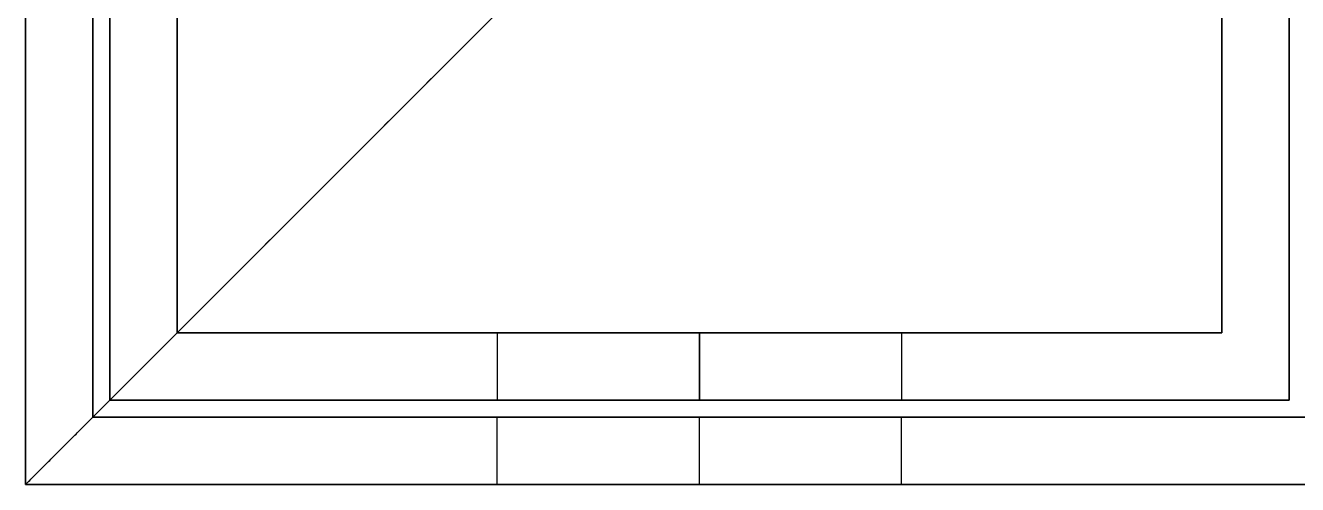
# Model space of a CAD drawing. Header units: millimetres. Extents: x -6529 to 809, y -8611 to 207.
# Drawn here: x -506.97 to -469.22, y -5011.21 to -4997.58 of the extents above; entities that cross this region are included whole.
import ezdxf

# ---------------------------------------------------------------- set-up
doc = ezdxf.new("R2010")
doc.units = ezdxf.units.MM
doc.header["$MEASUREMENT"] = 0
for name, color, linetype, true_color in [('gaten', 7, 'Continuous', 0x42ff2c), ('gaten$11mm', 7, 'Continuous', 0xff6a35), ('staal', 5, 'Continuous', 0x0000ff)]:
    doc.layers.add(name, color=color, linetype=linetype, true_color=true_color)

msp = doc.modelspace()

# ---------------------------------------------------------------- linework, layer by layer
at = {"layer": 'gaten', "extrusion": (0, 1, 0)}
for centre in [(486.974, 770.5, -5011.207), (486.974, 695.5, -5011.207), (486.974, 920.5, -5011.207), (486.974, 845.5, -5011.207), (486.974, 1070.5, -5011.207), (486.974, 995.5, -5011.207), (486.974, 1220.5, -5011.207), (486.974, 1145.5, -5011.207)]:
    msp.add_circle(centre, 5, dxfattribs=at)
at = {"layer": 'gaten$11mm', "extrusion": (0, 1, 0)}
for centre in [(486.974, 95.5, -5011.207), (486.974, 170.5, -5011.207), (486.974, 320.5, -5011.207), (486.974, 245.5, -5011.207), (486.974, 470.5, -5011.207), (486.974, 395.5, -5011.207), (486.974, 620.5, -5011.207), (486.974, 545.5, -5011.207)]:
    msp.add_circle(centre, 5.5, dxfattribs=at)
at = {"layer": 'staal'}
for p, q in [((-466.974, -4971.207), (-506.974, -5011.207, 40)), ((-506.974, -5011.207), (-466.974, -4971.207)), ((-506.974, -5011.207), (-466.974, -4971.207)), ((-506.974, -5011.207, 1276), (-466.974, -4971.207, 1276)), ((-492.974, -5006.707, 95.5), (-492.974, -5008.707, 95.5)), ((-492.974, -5006.707, 170.5), (-492.974, -5008.707, 170.5)), ((-492.974, -5006.707, 1145.5), (-492.974, -5008.707, 1145.5)), ((-492.974, -5006.707, 1220.5), (-492.974, -5008.707, 1220.5)), ((-492.974, -5006.707, 1446.5), (-492.974, -5008.707, 1446.5)), ((-492.974, -5006.707, 1371.5), (-492.974, -5008.707, 1371.5)), ((-486.974, -5008.707, 40), (-486.974, -5006.707, 40)), ((-486.974, -5008.707, 208), (-486.974, -5006.707, 208)), ((-486.974, -5006.707, 101.5), (-486.974, -5008.707, 101.5)), ((-486.974, -5006.707, 89.5), (-486.974, -5008.707, 89.5)), ((-486.974, -5006.707, 176.5), (-486.974, -5008.707, 176.5)), ((-486.974, -5006.707, 164.5), (-486.974, -5008.707, 164.5)), ((-486.974, -5008.707, 1276), (-486.974, -5006.707, 1276)), ((-486.974, -5008.707, 1108), (-486.974, -5006.707, 1108)), ((-486.974, -5006.707, 1139.5), (-486.974, -5008.707, 1139.5)), ((-486.974, -5006.707, 1151.5), (-486.974, -5008.707, 1151.5)), ((-486.974, -5006.707, 1214.5), (-486.974, -5008.707, 1214.5)), ((-486.974, -5006.707, 1226.5), (-486.974, -5008.707, 1226.5)), ((-486.974, -5008.707, 1316), (-486.974, -5006.707, 1316)), ((-486.974, -5008.707, 1484), (-486.974, -5006.707, 1484)), ((-486.974, -5006.707, 1452.5), (-486.974, -5008.707, 1452.5)), ((-486.974, -5006.707, 1440.5), (-486.974, -5008.707, 1440.5)), ((-486.974, -5006.707, 1377.5), (-486.974, -5008.707, 1377.5)), ((-486.974, -5006.707, 1365.5), (-486.974, -5008.707, 1365.5)), ((-480.974, -5006.707, 95.5), (-480.974, -5008.707, 95.5)), ((-480.974, -5006.707, 170.5), (-480.974, -5008.707, 170.5)), ((-480.974, -5006.707, 1145.5), (-480.974, -5008.707, 1145.5)), ((-480.974, -5006.707, 1220.5), (-480.974, -5008.707, 1220.5)), ((-480.974, -5006.707, 1446.5), (-480.974, -5008.707, 1446.5)), ((-480.974, -5006.707, 1371.5), (-480.974, -5008.707, 1371.5)), ((-504.974, -5009.207, 25), (-506.974, -5011.207, 25)), ((-504.974, -5009.207, 25), (-506.974, -5011.207, 25)), ((-504.974, -5009.207, 1301), (-506.974, -5011.207, 1301)), ((-492.974, -5011.207, 695.5), (-492.974, -5009.207, 695.5)), ((-492.974, -5011.207, 770.5), (-492.974, -5009.207, 770.5)), ((-492.974, -5011.207, 920.5), (-492.974, -5009.207, 920.5)), ((-492.974, -5011.207, 845.5), (-492.974, -5009.207, 845.5)), ((-492.974, -5011.207, 1070.5), (-492.974, -5009.207, 1070.5)), ((-492.974, -5011.207, 995.5), (-492.974, -5009.207, 995.5)), ((-492.974, -5011.207, 1220.5), (-492.974, -5009.207, 1220.5)), ((-492.974, -5011.207, 1145.5), (-492.974, -5009.207, 1145.5)), ((-492.974, -5011.207, 545.5), (-492.974, -5009.207, 545.5)), ((-492.974, -5011.207, 620.5), (-492.974, -5009.207, 620.5)), ((-492.974, -5011.207, 395.5), (-492.974, -5009.207, 395.5)), ((-492.974, -5011.207, 470.5), (-492.974, -5009.207, 470.5)), ((-492.974, -5011.207, 245.5), (-492.974, -5009.207, 245.5)), ((-492.974, -5011.207, 320.5), (-492.974, -5009.207, 320.5)), ((-492.974, -5011.207, 170.5), (-492.974, -5009.207, 170.5)), ((-492.974, -5011.207, 95.5), (-492.974, -5009.207, 95.5)), ((-486.974, -5011.207, 40), (-486.974, -5009.207, 40)), ((-486.974, -5011.207, 1276), (-486.974, -5009.207, 1276)), ((-486.974, -5011.207, 701.5), (-486.974, -5009.207, 701.5)), ((-486.974, -5011.207, 689.5), (-486.974, -5009.207, 689.5)), ((-486.974, -5011.207, 776.5), (-486.974, -5009.207, 776.5)), ((-486.974, -5011.207, 764.5), (-486.974, -5009.207, 764.5)), ((-486.974, -5011.207, 926.5), (-486.974, -5009.207, 926.5)), ((-486.974, -5011.207, 914.5), (-486.974, -5009.207, 914.5)), ((-486.974, -5011.207, 851.5), (-486.974, -5009.207, 851.5)), ((-486.974, -5011.207, 839.5), (-486.974, -5009.207, 839.5)), ((-486.974, -5011.207, 1076.5), (-486.974, -5009.207, 1076.5)), ((-486.974, -5011.207, 1064.5), (-486.974, -5009.207, 1064.5)), ((-486.974, -5011.207, 1001.5), (-486.974, -5009.207, 1001.5)), ((-486.974, -5011.207, 989.5), (-486.974, -5009.207, 989.5)), ((-486.974, -5011.207, 1226.5), (-486.974, -5009.207, 1226.5)), ((-486.974, -5011.207, 1214.5), (-486.974, -5009.207, 1214.5)), ((-486.974, -5011.207, 1151.5), (-486.974, -5009.207, 1151.5)), ((-486.974, -5011.207, 1139.5), (-486.974, -5009.207, 1139.5)), ((-486.974, -5011.207, 551.5), (-486.974, -5009.207, 551.5)), ((-486.974, -5011.207, 539.5), (-486.974, -5009.207, 539.5)), ((-486.974, -5011.207, 626.5), (-486.974, -5009.207, 626.5)), ((-486.974, -5011.207, 614.5), (-486.974, -5009.207, 614.5)), ((-486.974, -5011.207, 401.5), (-486.974, -5009.207, 401.5)), ((-486.974, -5011.207, 389.5), (-486.974, -5009.207, 389.5)), ((-486.974, -5011.207, 476.5), (-486.974, -5009.207, 476.5)), ((-486.974, -5011.207, 464.5), (-486.974, -5009.207, 464.5)), ((-486.974, -5011.207, 251.5), (-486.974, -5009.207, 251.5)), ((-486.974, -5011.207, 239.5), (-486.974, -5009.207, 239.5)), ((-486.974, -5011.207, 326.5), (-486.974, -5009.207, 326.5)), ((-486.974, -5011.207, 314.5), (-486.974, -5009.207, 314.5)), ((-486.974, -5011.207, 176.5), (-486.974, -5009.207, 176.5)), ((-486.974, -5011.207, 164.5), (-486.974, -5009.207, 164.5)), ((-486.974, -5011.207, 101.5), (-486.974, -5009.207, 101.5)), ((-486.974, -5011.207, 89.5), (-486.974, -5009.207, 89.5)), ((-480.974, -5011.207, 695.5), (-480.974, -5009.207, 695.5)), ((-480.974, -5011.207, 770.5), (-480.974, -5009.207, 770.5)), ((-480.974, -5011.207, 920.5), (-480.974, -5009.207, 920.5)), ((-480.974, -5011.207, 845.5), (-480.974, -5009.207, 845.5)), ((-480.974, -5011.207, 1070.5), (-480.974, -5009.207, 1070.5)), ((-480.974, -5011.207, 995.5), (-480.974, -5009.207, 995.5)), ((-480.974, -5011.207, 1220.5), (-480.974, -5009.207, 1220.5)), ((-480.974, -5011.207, 1145.5), (-480.974, -5009.207, 1145.5)), ((-480.974, -5011.207, 545.5), (-480.974, -5009.207, 545.5)), ((-480.974, -5011.207, 620.5), (-480.974, -5009.207, 620.5)), ((-480.974, -5011.207, 395.5), (-480.974, -5009.207, 395.5)), ((-480.974, -5011.207, 470.5), (-480.974, -5009.207, 470.5)), ((-480.974, -5011.207, 245.5), (-480.974, -5009.207, 245.5)), ((-480.974, -5011.207, 320.5), (-480.974, -5009.207, 320.5)), ((-480.974, -5011.207, 170.5), (-480.974, -5009.207, 170.5)), ((-480.974, -5011.207, 95.5), (-480.974, -5009.207, 95.5))]:
    msp.add_line(p, q, dxfattribs=at)
msp.add_lwpolyline([(-506.974, -3695.207), (809.026, -3695.207), (809.026, -5011.207), (-506.974, -5011.207)], close=True, dxfattribs=at)
for points in [[(-506.974, -3695.207), (-506.974, -4353.207), (-506.974, -5011.207)], [(-506.974, -3695.207, 40), (-506.974, -4353.207, 40), (-506.974, -5011.207, 40)], [(-506.974, -3695.207, 1276), (-506.974, -4353.207, 1276), (-506.974, -5011.207, 1276)], [(-506.974, -3695.207, 1316), (-506.974, -4353.207, 1316), (-506.974, -5011.207, 1316)], [(-504.974, -3697.207, 38), (-504.974, -4353.207, 38), (-504.974, -5009.207, 38)], [(-504.974, -3697.207, 2), (-504.974, -4353.207, 2), (-504.974, -5009.207, 2)], [(-504.974, -3697.207, 1314), (-504.974, -4353.207, 1314), (-504.974, -5009.207, 1314)], [(-504.974, -3697.207, 1278), (-504.974, -4353.207, 1278), (-504.974, -5009.207, 1278)], [(-506.974, -4921.707, 20), (-506.974, -4966.457, 20), (-506.974, -5011.207, 20)], [(-506.974, -4921.707, 1296), (-506.974, -4966.457, 1296), (-506.974, -5011.207, 1296)], [(-504.974, -4921.707, 20), (-504.974, -4965.457, 20), (-504.974, -5009.207, 20)], [(-504.974, -4921.707, 1296), (-504.974, -4965.457, 1296), (-504.974, -5009.207, 1296)], [(-506.974, -5011.207, 40), (-486.974, -4991.207, 40), (-466.974, -4971.207, 40)], [(-506.974, -5011.207, 40), (-486.974, -4991.207, 40), (-466.974, -4971.207, 40)], [(-506.974, -4971.207, 40), (-506.974, -4991.207, 40), (-506.974, -5011.207, 40)], [(-506.974, -4971.207, 1276), (-506.974, -4991.207, 1276), (-506.974, -5011.207, 1276)], [(-506.974, -4971.207, 658), (-506.974, -4991.207, 658), (-506.974, -5011.207, 658)], [(-506.974, -5011.207, 1276), (-486.974, -4991.207, 1276), (-466.974, -4971.207, 1276)], [(-466.974, -4971.207, 1316), (-486.974, -4991.207, 1316), (-506.974, -5011.207, 1316)], [(-506.974, -5011.207, 1316), (-486.974, -4991.207, 1316), (-466.974, -4971.207, 1316)], [(-468.974, -4973.207, 38), (-486.974, -4991.207, 38), (-504.974, -5009.207, 38)], [(-504.974, -5009.207, 2), (-486.974, -4991.207, 2), (-468.974, -4973.207, 2)], [(-468.974, -4973.207, 38), (-486.974, -4991.207, 38), (-504.974, -5009.207, 38)], [(-504.974, -5009.207, 2), (-486.974, -4991.207, 2), (-468.974, -4973.207, 2)], [(-504.974, -5009.207, 40), (-504.974, -4991.207, 40), (-504.974, -4973.207, 40)], [(-504.974, -5009.207, 1276), (-504.974, -4991.207, 1276), (-504.974, -4973.207, 1276)], [(-504.974, -5009.207, 658), (-504.974, -4991.207, 658), (-504.974, -4973.207, 658)], [(-504.974, -5009.207, 1314), (-486.974, -4991.207, 1314), (-468.974, -4973.207, 1314)], [(-468.974, -4973.207, 1278), (-486.974, -4991.207, 1278), (-504.974, -5009.207, 1278)], [(-468.974, -4973.207, 1314), (-486.974, -4991.207, 1314), (-504.974, -5009.207, 1314)], [(-504.974, -5009.207, 1278), (-486.974, -4991.207, 1278), (-468.974, -4973.207, 1278)], [(-504.474, -4973.707, 40), (-504.474, -4991.207, 40), (-504.474, -5008.707, 40)], [(-504.474, -4973.707, 208), (-504.474, -4991.207, 208), (-504.474, -5008.707, 208)], [(-504.474, -4973.707, 124), (-504.474, -4991.207, 124), (-504.474, -5008.707, 124)], [(-504.474, -5008.707, 1276), (-504.474, -4991.207, 1276), (-504.474, -4973.707, 1276)], [(-504.474, -5008.707, 1108), (-504.474, -4991.207, 1108), (-504.474, -4973.707, 1108)], [(-504.474, -5008.707, 1192), (-504.474, -4991.207, 1192), (-504.474, -4973.707, 1192)], [(-504.474, -5008.707, 1316), (-504.474, -4991.207, 1316), (-504.474, -4973.707, 1316)], [(-504.474, -5008.707, 1484), (-504.474, -4991.207, 1484), (-504.474, -4973.707, 1484)], [(-504.474, -5008.707, 1400), (-504.474, -4991.207, 1400), (-504.474, -4973.707, 1400)], [(-469.474, -5008.707, 40), (-469.474, -4991.207, 40), (-469.474, -4973.707, 40)], [(-469.474, -5008.707, 208), (-469.474, -4991.207, 208), (-469.474, -4973.707, 208)], [(-469.474, -5008.707, 124), (-469.474, -4991.207, 124), (-469.474, -4973.707, 124)], [(-469.474, -4973.707, 1276), (-469.474, -4991.207, 1276), (-469.474, -5008.707, 1276)], [(-469.474, -4973.707, 1108), (-469.474, -4991.207, 1108), (-469.474, -5008.707, 1108)], [(-469.474, -4973.707, 1192), (-469.474, -4991.207, 1192), (-469.474, -5008.707, 1192)], [(-469.474, -4973.707, 1316), (-469.474, -4991.207, 1316), (-469.474, -5008.707, 1316)], [(-469.474, -4973.707, 1484), (-469.474, -4991.207, 1484), (-469.474, -5008.707, 1484)], [(-469.474, -4973.707, 1400), (-469.474, -4991.207, 1400), (-469.474, -5008.707, 1400)], [(-502.474, -5006.707, 40), (-502.474, -4991.207, 40), (-502.474, -4975.707, 40)], [(-502.474, -5006.707, 208), (-502.474, -4991.207, 208), (-502.474, -4975.707, 208)], [(-502.474, -5006.707, 124), (-502.474, -4991.207, 124), (-502.474, -4975.707, 124)], [(-502.474, -4975.707, 1276), (-502.474, -4991.207, 1276), (-502.474, -5006.707, 1276)], [(-502.474, -4975.707, 1108), (-502.474, -4991.207, 1108), (-502.474, -5006.707, 1108)], [(-502.474, -4975.707, 1192), (-502.474, -4991.207, 1192), (-502.474, -5006.707, 1192)], [(-502.474, -4975.707, 1316), (-502.474, -4991.207, 1316), (-502.474, -5006.707, 1316)], [(-502.474, -4975.707, 1484), (-502.474, -4991.207, 1484), (-502.474, -5006.707, 1484)], [(-502.474, -4975.707, 1400), (-502.474, -4991.207, 1400), (-502.474, -5006.707, 1400)], [(-471.474, -4975.707, 40), (-471.474, -4991.207, 40), (-471.474, -5006.707, 40)], [(-471.474, -4975.707, 208), (-471.474, -4991.207, 208), (-471.474, -5006.707, 208)], [(-471.474, -4975.707, 124), (-471.474, -4991.207, 124), (-471.474, -5006.707, 124)], [(-471.474, -5006.707, 1276), (-471.474, -4991.207, 1276), (-471.474, -4975.707, 1276)], [(-471.474, -5006.707, 1108), (-471.474, -4991.207, 1108), (-471.474, -4975.707, 1108)], [(-471.474, -5006.707, 1192), (-471.474, -4991.207, 1192), (-471.474, -4975.707, 1192)], [(-471.474, -5006.707, 1316), (-471.474, -4991.207, 1316), (-471.474, -4975.707, 1316)], [(-471.474, -5006.707, 1484), (-471.474, -4991.207, 1484), (-471.474, -4975.707, 1484)], [(-471.474, -5006.707, 1400), (-471.474, -4991.207, 1400), (-471.474, -4975.707, 1400)], [(-502.474, -5006.707, 40), (-502.474, -5006.707, 124), (-502.474, -5006.707, 208)], [(-471.474, -5006.707, 40), (-486.974, -5006.707, 40), (-502.474, -5006.707, 40)], [(-471.474, -5006.707, 208), (-486.974, -5006.707, 208), (-502.474, -5006.707, 208)], [(-471.474, -5006.707, 124), (-486.974, -5006.707, 124), (-502.474, -5006.707, 124)], [(-502.474, -5006.707, 1276), (-502.474, -5006.707, 1192), (-502.474, -5006.707, 1108)], [(-502.474, -5006.707, 1276), (-486.974, -5006.707, 1276), (-471.474, -5006.707, 1276)], [(-502.474, -5006.707, 1108), (-486.974, -5006.707, 1108), (-471.474, -5006.707, 1108)], [(-502.474, -5006.707, 1192), (-486.974, -5006.707, 1192), (-471.474, -5006.707, 1192)], [(-502.474, -5006.707, 1316), (-502.474, -5006.707, 1400), (-502.474, -5006.707, 1484)], [(-502.474, -5006.707, 1316), (-486.974, -5006.707, 1316), (-471.474, -5006.707, 1316)], [(-502.474, -5006.707, 1484), (-486.974, -5006.707, 1484), (-471.474, -5006.707, 1484)], [(-502.474, -5006.707, 1400), (-486.974, -5006.707, 1400), (-471.474, -5006.707, 1400)], [(-486.974, -5006.707, 40), (-486.974, -5006.707, 64.75), (-486.974, -5006.707, 89.5)], [(-486.974, -5006.707, 101.5), (-486.974, -5006.707, 133), (-486.974, -5006.707, 164.5)], [(-486.974, -5006.707, 176.5), (-486.974, -5006.707, 192.25), (-486.974, -5006.707, 208)], [(-486.974, -5006.707, 1276), (-486.974, -5006.707, 1251.25), (-486.974, -5006.707, 1226.5)], [(-486.974, -5006.707, 1214.5), (-486.974, -5006.707, 1183), (-486.974, -5006.707, 1151.5)], [(-486.974, -5006.707, 1139.5), (-486.974, -5006.707, 1123.75), (-486.974, -5006.707, 1108)], [(-486.974, -5006.707, 1316), (-486.974, -5006.707, 1340.75), (-486.974, -5006.707, 1365.5)], [(-486.974, -5006.707, 1377.5), (-486.974, -5006.707, 1409), (-486.974, -5006.707, 1440.5)], [(-486.974, -5006.707, 1452.5), (-486.974, -5006.707, 1468.25), (-486.974, -5006.707, 1484)], [(-471.474, -5006.707, 40), (-471.474, -5006.707, 124), (-471.474, -5006.707, 208)], [(-471.474, -5006.707, 1276), (-471.474, -5006.707, 1192), (-471.474, -5006.707, 1108)], [(-471.474, -5006.707, 1316), (-471.474, -5006.707, 1400), (-471.474, -5006.707, 1484)], [(-504.474, -5008.707, 40), (-486.974, -5008.707, 40), (-469.474, -5008.707, 40)], [(-504.474, -5008.707, 208), (-486.974, -5008.707, 208), (-469.474, -5008.707, 208)], [(-504.474, -5008.707, 40), (-504.474, -5008.707, 124), (-504.474, -5008.707, 208)], [(-504.474, -5008.707, 124), (-486.974, -5008.707, 124), (-469.474, -5008.707, 124)], [(-469.474, -5008.707, 1276), (-486.974, -5008.707, 1276), (-504.474, -5008.707, 1276)], [(-504.474, -5008.707, 1276), (-504.474, -5008.707, 1192), (-504.474, -5008.707, 1108)], [(-469.474, -5008.707, 1108), (-486.974, -5008.707, 1108), (-504.474, -5008.707, 1108)], [(-469.474, -5008.707, 1192), (-486.974, -5008.707, 1192), (-504.474, -5008.707, 1192)], [(-469.474, -5008.707, 1316), (-486.974, -5008.707, 1316), (-504.474, -5008.707, 1316)], [(-504.474, -5008.707, 1316), (-504.474, -5008.707, 1400), (-504.474, -5008.707, 1484)], [(-469.474, -5008.707, 1484), (-486.974, -5008.707, 1484), (-504.474, -5008.707, 1484)], [(-469.474, -5008.707, 1400), (-486.974, -5008.707, 1400), (-504.474, -5008.707, 1400)], [(-486.974, -5008.707, 40), (-486.974, -5008.707, 64.75), (-486.974, -5008.707, 89.5)], [(-486.974, -5008.707, 101.5), (-486.974, -5008.707, 133), (-486.974, -5008.707, 164.5)], [(-486.974, -5008.707, 176.5), (-486.974, -5008.707, 192.25), (-486.974, -5008.707, 208)], [(-486.974, -5008.707, 1276), (-486.974, -5008.707, 1251.25), (-486.974, -5008.707, 1226.5)], [(-486.974, -5008.707, 1214.5), (-486.974, -5008.707, 1183), (-486.974, -5008.707, 1151.5)], [(-486.974, -5008.707, 1139.5), (-486.974, -5008.707, 1123.75), (-486.974, -5008.707, 1108)], [(-486.974, -5008.707, 1316), (-486.974, -5008.707, 1340.75), (-486.974, -5008.707, 1365.5)], [(-486.974, -5008.707, 1377.5), (-486.974, -5008.707, 1409), (-486.974, -5008.707, 1440.5)], [(-486.974, -5008.707, 1452.5), (-486.974, -5008.707, 1468.25), (-486.974, -5008.707, 1484)], [(-469.474, -5008.707, 40), (-469.474, -5008.707, 124), (-469.474, -5008.707, 208)], [(-469.474, -5008.707, 1276), (-469.474, -5008.707, 1192), (-469.474, -5008.707, 1108)], [(-469.474, -5008.707, 1316), (-469.474, -5008.707, 1400), (-469.474, -5008.707, 1484)], [(-506.974, -5011.207, 1301), (-505.974, -5010.207, 1301), (-504.974, -5009.207, 1301)], [(-504.974, -5009.207, 38), (-504.974, -5009.207, 20), (-504.974, -5009.207, 2)], [(807.026, -5009.207, 38), (151.026, -5009.207, 38), (-504.974, -5009.207, 38)], [(807.026, -5009.207, 2), (151.026, -5009.207, 2), (-504.974, -5009.207, 2)], [(-417.474, -5009.207, 20), (-461.224, -5009.207, 20), (-504.974, -5009.207, 20)], [(-504.974, -5009.207, 38), (-504.974, -5009.207, 20), (-504.974, -5009.207, 2)], [(-504.974, -5009.207, 40), (-504.974, -5009.207, 658), (-504.974, -5009.207, 1276)], [(-468.974, -5009.207, 40), (-486.974, -5009.207, 40), (-504.974, -5009.207, 40)], [(-468.974, -5009.207, 1276), (-486.974, -5009.207, 1276), (-504.974, -5009.207, 1276)], [(-468.974, -5009.207, 658), (-486.974, -5009.207, 658), (-504.974, -5009.207, 658)], [(-504.974, -5009.207, 1278), (-504.974, -5009.207, 1296), (-504.974, -5009.207, 1314)], [(-504.974, -5009.207, 1314), (151.026, -5009.207, 1314), (807.026, -5009.207, 1314)], [(-504.974, -5009.207, 1278), (151.026, -5009.207, 1278), (807.026, -5009.207, 1278)], [(-504.974, -5009.207, 1296), (-461.224, -5009.207, 1296), (-417.474, -5009.207, 1296)], [(-504.974, -5009.207, 1314), (-504.974, -5009.207, 1296), (-504.974, -5009.207, 1278)], [(-486.974, -5009.207, 40), (-486.974, -5009.207, 64.75), (-486.974, -5009.207, 89.5)], [(-486.974, -5009.207, 101.5), (-486.974, -5009.207, 133), (-486.974, -5009.207, 164.5)], [(-486.974, -5009.207, 176.5), (-486.974, -5009.207, 208), (-486.974, -5009.207, 239.5)], [(-486.974, -5009.207, 251.5), (-486.974, -5009.207, 283), (-486.974, -5009.207, 314.5)], [(-486.974, -5009.207, 326.5), (-486.974, -5009.207, 358), (-486.974, -5009.207, 389.5)], [(-486.974, -5009.207, 401.5), (-486.974, -5009.207, 433), (-486.974, -5009.207, 464.5)], [(-486.974, -5009.207, 476.5), (-486.974, -5009.207, 508), (-486.974, -5009.207, 539.5)], [(-486.974, -5009.207, 551.5), (-486.974, -5009.207, 583), (-486.974, -5009.207, 614.5)], [(-486.974, -5009.207, 626.5), (-486.974, -5009.207, 658), (-486.974, -5009.207, 689.5)], [(-486.974, -5009.207, 701.5), (-486.974, -5009.207, 733), (-486.974, -5009.207, 764.5)], [(-486.974, -5009.207, 776.5), (-486.974, -5009.207, 808), (-486.974, -5009.207, 839.5)], [(-486.974, -5009.207, 851.5), (-486.974, -5009.207, 883), (-486.974, -5009.207, 914.5)], [(-486.974, -5009.207, 926.5), (-486.974, -5009.207, 958), (-486.974, -5009.207, 989.5)], [(-486.974, -5009.207, 1001.5), (-486.974, -5009.207, 1033), (-486.974, -5009.207, 1064.5)], [(-486.974, -5009.207, 1076.5), (-486.974, -5009.207, 1108), (-486.974, -5009.207, 1139.5)], [(-486.974, -5009.207, 1151.5), (-486.974, -5009.207, 1183), (-486.974, -5009.207, 1214.5)], [(-486.974, -5009.207, 1226.5), (-486.974, -5009.207, 1251.25), (-486.974, -5009.207, 1276)], [(809.026, -5011.207), (151.026, -5011.207), (-506.974, -5011.207)], [(809.026, -5011.207, 40), (151.026, -5011.207, 40), (-506.974, -5011.207, 40)], [(-506.974, -5011.207), (-506.974, -5011.207, 20), (-506.974, -5011.207, 40)], [(-417.474, -5011.207, 20), (-462.224, -5011.207, 20), (-506.974, -5011.207, 20)], [(-506.974, -5011.207), (-506.974, -5011.207, 20), (-506.974, -5011.207, 40)], [(-506.974, -5011.207, 40), (-486.974, -5011.207, 40), (-466.974, -5011.207, 40)], [(-506.974, -5011.207, 1276), (-486.974, -5011.207, 1276), (-466.974, -5011.207, 1276)], [(-506.974, -5011.207, 40), (-506.974, -5011.207, 658), (-506.974, -5011.207, 1276)], [(-506.974, -5011.207, 658), (-486.974, -5011.207, 658), (-466.974, -5011.207, 658)], [(-506.974, -5011.207, 1276), (151.026, -5011.207, 1276), (809.026, -5011.207, 1276)], [(-506.974, -5011.207, 1316), (151.026, -5011.207, 1316), (809.026, -5011.207, 1316)], [(-506.974, -5011.207, 1276), (-506.974, -5011.207, 1296), (-506.974, -5011.207, 1316)], [(-506.974, -5011.207, 1296), (-462.224, -5011.207, 1296), (-417.474, -5011.207, 1296)], [(-506.974, -5011.207, 1276), (-506.974, -5011.207, 1296), (-506.974, -5011.207, 1316)], [(-486.974, -5011.207, 40), (-486.974, -5011.207, 64.75), (-486.974, -5011.207, 89.5)], [(-486.974, -5011.207, 101.5), (-486.974, -5011.207, 133), (-486.974, -5011.207, 164.5)], [(-486.974, -5011.207, 176.5), (-486.974, -5011.207, 208), (-486.974, -5011.207, 239.5)], [(-486.974, -5011.207, 251.5), (-486.974, -5011.207, 283), (-486.974, -5011.207, 314.5)], [(-486.974, -5011.207, 326.5), (-486.974, -5011.207, 358), (-486.974, -5011.207, 389.5)], [(-486.974, -5011.207, 401.5), (-486.974, -5011.207, 433), (-486.974, -5011.207, 464.5)], [(-486.974, -5011.207, 476.5), (-486.974, -5011.207, 508), (-486.974, -5011.207, 539.5)], [(-486.974, -5011.207, 551.5), (-486.974, -5011.207, 583), (-486.974, -5011.207, 614.5)], [(-486.974, -5011.207, 626.5), (-486.974, -5011.207, 658), (-486.974, -5011.207, 689.5)], [(-486.974, -5011.207, 701.5), (-486.974, -5011.207, 733), (-486.974, -5011.207, 764.5)], [(-486.974, -5011.207, 776.5), (-486.974, -5011.207, 808), (-486.974, -5011.207, 839.5)], [(-486.974, -5011.207, 851.5), (-486.974, -5011.207, 883), (-486.974, -5011.207, 914.5)], [(-486.974, -5011.207, 926.5), (-486.974, -5011.207, 958), (-486.974, -5011.207, 989.5)], [(-486.974, -5011.207, 1001.5), (-486.974, -5011.207, 1033), (-486.974, -5011.207, 1064.5)], [(-486.974, -5011.207, 1076.5), (-486.974, -5011.207, 1108), (-486.974, -5011.207, 1139.5)], [(-486.974, -5011.207, 1151.5), (-486.974, -5011.207, 1183), (-486.974, -5011.207, 1214.5)], [(-486.974, -5011.207, 1226.5), (-486.974, -5011.207, 1251.25), (-486.974, -5011.207, 1276)]]:
    msp.add_open_spline(points, degree=2, dxfattribs=at)
for points, weights, knots in [([(-480.974, -5006.707, 95.5), (-480.974, -5006.707, 101.5), (-486.974, -5006.707, 101.5), (-492.974, -5006.707, 101.5), (-492.974, -5006.707, 95.5), (-492.974, -5006.707, 89.5), (-486.974, -5006.707, 89.5), (-480.974, -5006.707, 89.5), (-480.974, -5006.707, 95.5)], [1, 0.707106781187, 1, 0.707106781187, 1, 0.707106781187, 1, 0.707106781187, 1], [0, 0, 0, 7.853982, 7.853982, 15.707963, 15.707963, 23.561945, 23.561945, 31.415927, 31.415927, 31.415927]), ([(-480.974, -5006.707, 170.5), (-480.974, -5006.707, 176.5), (-486.974, -5006.707, 176.5), (-492.974, -5006.707, 176.5), (-492.974, -5006.707, 170.5), (-492.974, -5006.707, 164.5), (-486.974, -5006.707, 164.5), (-480.974, -5006.707, 164.5), (-480.974, -5006.707, 170.5)], [1, 0.707106781187, 1, 0.707106781187, 1, 0.707106781187, 1, 0.707106781187, 1], [0, 0, 0, 7.853982, 7.853982, 15.707963, 15.707963, 23.561945, 23.561945, 31.415927, 31.415927, 31.415927]), ([(-492.974, -5006.707, 1145.5), (-492.974, -5006.707, 1139.5), (-486.974, -5006.707, 1139.5), (-480.974, -5006.707, 1139.5), (-480.974, -5006.707, 1145.5), (-480.974, -5006.707, 1151.5), (-486.974, -5006.707, 1151.5), (-492.974, -5006.707, 1151.5), (-492.974, -5006.707, 1145.5)], [1, 0.707106781187, 1, 0.707106781187, 1, 0.707106781187, 1, 0.707106781187, 1], [0, 0, 0, 7.853982, 7.853982, 15.707963, 15.707963, 23.561945, 23.561945, 31.415927, 31.415927, 31.415927]), ([(-492.974, -5006.707, 1220.5), (-492.974, -5006.707, 1214.5), (-486.974, -5006.707, 1214.5), (-480.974, -5006.707, 1214.5), (-480.974, -5006.707, 1220.5), (-480.974, -5006.707, 1226.5), (-486.974, -5006.707, 1226.5), (-492.974, -5006.707, 1226.5), (-492.974, -5006.707, 1220.5)], [1, 0.707106781187, 1, 0.707106781187, 1, 0.707106781187, 1, 0.707106781187, 1], [0, 0, 0, 7.853982, 7.853982, 15.707963, 15.707963, 23.561945, 23.561945, 31.415927, 31.415927, 31.415927]), ([(-492.974, -5006.707, 1446.5), (-492.974, -5006.707, 1452.5), (-486.974, -5006.707, 1452.5), (-480.974, -5006.707, 1452.5), (-480.974, -5006.707, 1446.5), (-480.974, -5006.707, 1440.5), (-486.974, -5006.707, 1440.5), (-492.974, -5006.707, 1440.5), (-492.974, -5006.707, 1446.5)], [1, 0.707106781187, 1, 0.707106781187, 1, 0.707106781187, 1, 0.707106781187, 1], [0, 0, 0, 7.853982, 7.853982, 15.707963, 15.707963, 23.561945, 23.561945, 31.415927, 31.415927, 31.415927]), ([(-492.974, -5006.707, 1371.5), (-492.974, -5006.707, 1377.5), (-486.974, -5006.707, 1377.5), (-480.974, -5006.707, 1377.5), (-480.974, -5006.707, 1371.5), (-480.974, -5006.707, 1365.5), (-486.974, -5006.707, 1365.5), (-492.974, -5006.707, 1365.5), (-492.974, -5006.707, 1371.5)], [1, 0.707106781187, 1, 0.707106781187, 1, 0.707106781187, 1, 0.707106781187, 1], [0, 0, 0, 7.853982, 7.853982, 15.707963, 15.707963, 23.561945, 23.561945, 31.415927, 31.415927, 31.415927]), ([(-480.974, -5008.707, 95.5), (-480.974, -5008.707, 89.5), (-486.974, -5008.707, 89.5), (-492.974, -5008.707, 89.5), (-492.974, -5008.707, 95.5), (-492.974, -5008.707, 101.5), (-486.974, -5008.707, 101.5), (-480.974, -5008.707, 101.5), (-480.974, -5008.707, 95.5)], [1, 0.707106781187, 1, 0.707106781187, 1, 0.707106781187, 1, 0.707106781187, 1], [-31.415927, -31.415927, -31.415927, -23.561945, -23.561945, -15.707963, -15.707963, -7.853982, -7.853982, 0, 0, 0]), ([(-480.974, -5008.707, 170.5), (-480.974, -5008.707, 164.5), (-486.974, -5008.707, 164.5), (-492.974, -5008.707, 164.5), (-492.974, -5008.707, 170.5), (-492.974, -5008.707, 176.5), (-486.974, -5008.707, 176.5), (-480.974, -5008.707, 176.5), (-480.974, -5008.707, 170.5)], [1, 0.707106781187, 1, 0.707106781187, 1, 0.707106781187, 1, 0.707106781187, 1], [-31.415927, -31.415927, -31.415927, -23.561945, -23.561945, -15.707963, -15.707963, -7.853982, -7.853982, 0, 0, 0]), ([(-492.974, -5008.707, 1145.5), (-492.974, -5008.707, 1151.5), (-486.974, -5008.707, 1151.5), (-480.974, -5008.707, 1151.5), (-480.974, -5008.707, 1145.5), (-480.974, -5008.707, 1139.5), (-486.974, -5008.707, 1139.5), (-492.974, -5008.707, 1139.5), (-492.974, -5008.707, 1145.5)], [1, 0.707106781187, 1, 0.707106781187, 1, 0.707106781187, 1, 0.707106781187, 1], [-31.415927, -31.415927, -31.415927, -23.561945, -23.561945, -15.707963, -15.707963, -7.853982, -7.853982, 0, 0, 0]), ([(-492.974, -5008.707, 1220.5), (-492.974, -5008.707, 1226.5), (-486.974, -5008.707, 1226.5), (-480.974, -5008.707, 1226.5), (-480.974, -5008.707, 1220.5), (-480.974, -5008.707, 1214.5), (-486.974, -5008.707, 1214.5), (-492.974, -5008.707, 1214.5), (-492.974, -5008.707, 1220.5)], [1, 0.707106781187, 1, 0.707106781187, 1, 0.707106781187, 1, 0.707106781187, 1], [-31.415927, -31.415927, -31.415927, -23.561945, -23.561945, -15.707963, -15.707963, -7.853982, -7.853982, 0, 0, 0]), ([(-492.974, -5008.707, 1446.5), (-492.974, -5008.707, 1440.5), (-486.974, -5008.707, 1440.5), (-480.974, -5008.707, 1440.5), (-480.974, -5008.707, 1446.5), (-480.974, -5008.707, 1452.5), (-486.974, -5008.707, 1452.5), (-492.974, -5008.707, 1452.5), (-492.974, -5008.707, 1446.5)], [1, 0.707106781187, 1, 0.707106781187, 1, 0.707106781187, 1, 0.707106781187, 1], [-31.415927, -31.415927, -31.415927, -23.561945, -23.561945, -15.707963, -15.707963, -7.853982, -7.853982, 0, 0, 0]), ([(-492.974, -5008.707, 1371.5), (-492.974, -5008.707, 1365.5), (-486.974, -5008.707, 1365.5), (-480.974, -5008.707, 1365.5), (-480.974, -5008.707, 1371.5), (-480.974, -5008.707, 1377.5), (-486.974, -5008.707, 1377.5), (-492.974, -5008.707, 1377.5), (-492.974, -5008.707, 1371.5)], [1, 0.707106781187, 1, 0.707106781187, 1, 0.707106781187, 1, 0.707106781187, 1], [-31.415927, -31.415927, -31.415927, -23.561945, -23.561945, -15.707963, -15.707963, -7.853982, -7.853982, 0, 0, 0]), ([(-492.974, -5009.207, 695.5), (-492.974, -5009.207, 689.5), (-486.974, -5009.207, 689.5), (-480.974, -5009.207, 689.5), (-480.974, -5009.207, 695.5), (-480.974, -5009.207, 701.5), (-486.974, -5009.207, 701.5), (-492.974, -5009.207, 701.5), (-492.974, -5009.207, 695.5)], [1, 0.707106781187, 1, 0.707106781187, 1, 0.707106781187, 1, 0.707106781187, 1], [-31.415927, -31.415927, -31.415927, -23.561945, -23.561945, -15.707963, -15.707963, -7.853982, -7.853982, 0, 0, 0]), ([(-492.974, -5009.207, 770.5), (-492.974, -5009.207, 764.5), (-486.974, -5009.207, 764.5), (-480.974, -5009.207, 764.5), (-480.974, -5009.207, 770.5), (-480.974, -5009.207, 776.5), (-486.974, -5009.207, 776.5), (-492.974, -5009.207, 776.5), (-492.974, -5009.207, 770.5)], [1, 0.707106781187, 1, 0.707106781187, 1, 0.707106781187, 1, 0.707106781187, 1], [-31.415927, -31.415927, -31.415927, -23.561945, -23.561945, -15.707963, -15.707963, -7.853982, -7.853982, 0, 0, 0]), ([(-492.974, -5009.207, 920.5), (-492.974, -5009.207, 914.5), (-486.974, -5009.207, 914.5), (-480.974, -5009.207, 914.5), (-480.974, -5009.207, 920.5), (-480.974, -5009.207, 926.5), (-486.974, -5009.207, 926.5), (-492.974, -5009.207, 926.5), (-492.974, -5009.207, 920.5)], [1, 0.707106781187, 1, 0.707106781187, 1, 0.707106781187, 1, 0.707106781187, 1], [-31.415927, -31.415927, -31.415927, -23.561945, -23.561945, -15.707963, -15.707963, -7.853982, -7.853982, 0, 0, 0]), ([(-492.974, -5009.207, 845.5), (-492.974, -5009.207, 839.5), (-486.974, -5009.207, 839.5), (-480.974, -5009.207, 839.5), (-480.974, -5009.207, 845.5), (-480.974, -5009.207, 851.5), (-486.974, -5009.207, 851.5), (-492.974, -5009.207, 851.5), (-492.974, -5009.207, 845.5)], [1, 0.707106781187, 1, 0.707106781187, 1, 0.707106781187, 1, 0.707106781187, 1], [-31.415927, -31.415927, -31.415927, -23.561945, -23.561945, -15.707963, -15.707963, -7.853982, -7.853982, 0, 0, 0]), ([(-492.974, -5009.207, 1070.5), (-492.974, -5009.207, 1064.5), (-486.974, -5009.207, 1064.5), (-480.974, -5009.207, 1064.5), (-480.974, -5009.207, 1070.5), (-480.974, -5009.207, 1076.5), (-486.974, -5009.207, 1076.5), (-492.974, -5009.207, 1076.5), (-492.974, -5009.207, 1070.5)], [0.999999860338, 0.707106851018, 1, 0.707106781187, 1, 0.707106781187, 1, 0.707106851018, 0.999999860338], [-31.415927, -31.415927, -31.415927, -23.561946, -23.561946, -15.707963, -15.707963, -7.853981, -7.853981, 0, 0, 0]), ([(-492.974, -5009.207, 995.5), (-492.974, -5009.207, 989.5), (-486.974, -5009.207, 989.5), (-480.974, -5009.207, 989.5), (-480.974, -5009.207, 995.5), (-480.974, -5009.207, 1001.5), (-486.974, -5009.207, 1001.5), (-492.974, -5009.207, 1001.5), (-492.974, -5009.207, 995.5)], [0.999999860338, 0.707106851018, 1, 0.707106781187, 1, 0.707106781187, 1, 0.707106851018, 0.999999860338], [-31.415927, -31.415927, -31.415927, -23.561946, -23.561946, -15.707963, -15.707963, -7.853981, -7.853981, 0, 0, 0]), ([(-492.974, -5009.207, 1220.5), (-492.974, -5009.207, 1214.5), (-486.974, -5009.207, 1214.5), (-480.974, -5009.207, 1214.5), (-480.974, -5009.207, 1220.5), (-480.974, -5009.207, 1226.5), (-486.974, -5009.207, 1226.5), (-492.974, -5009.207, 1226.5), (-492.974, -5009.207, 1220.5)], [1, 0.707106781187, 1, 0.707106781187, 1, 0.707106781187, 1, 0.707106781187, 1], [-31.415927, -31.415927, -31.415927, -23.561945, -23.561945, -15.707963, -15.707963, -7.853982, -7.853982, 0, 0, 0]), ([(-492.974, -5009.207, 1145.5), (-492.974, -5009.207, 1139.5), (-486.974, -5009.207, 1139.5), (-480.974, -5009.207, 1139.5), (-480.974, -5009.207, 1145.5), (-480.974, -5009.207, 1151.5), (-486.974, -5009.207, 1151.5), (-492.974, -5009.207, 1151.5), (-492.974, -5009.207, 1145.5)], [1, 0.707106781187, 1, 0.707106781187, 1, 0.707106781187, 1, 0.707106781187, 1], [-31.415927, -31.415927, -31.415927, -23.561945, -23.561945, -15.707963, -15.707963, -7.853982, -7.853982, 0, 0, 0]), ([(-492.974, -5009.207, 545.5), (-492.974, -5009.207, 539.5), (-486.974, -5009.207, 539.5), (-480.974, -5009.207, 539.5), (-480.974, -5009.207, 545.5), (-480.974, -5009.207, 551.5), (-486.974, -5009.207, 551.5), (-492.974, -5009.207, 551.5), (-492.974, -5009.207, 545.5)], [1, 0.707106781187, 1, 0.707106781187, 1, 0.707106781187, 1, 0.707106781187, 1], [-31.415927, -31.415927, -31.415927, -23.561945, -23.561945, -15.707963, -15.707963, -7.853982, -7.853982, 0, 0, 0]), ([(-492.974, -5009.207, 620.5), (-492.974, -5009.207, 614.5), (-486.974, -5009.207, 614.5), (-480.974, -5009.207, 614.5), (-480.974, -5009.207, 620.5), (-480.974, -5009.207, 626.5), (-486.974, -5009.207, 626.5), (-492.974, -5009.207, 626.5), (-492.974, -5009.207, 620.5)], [1, 0.707106781187, 1, 0.707106781187, 1, 0.707106781187, 1, 0.707106781187, 1], [-31.415927, -31.415927, -31.415927, -23.561945, -23.561945, -15.707963, -15.707963, -7.853982, -7.853982, 0, 0, 0]), ([(-492.974, -5009.207, 395.5), (-492.974, -5009.207, 389.5), (-486.974, -5009.207, 389.5), (-480.974, -5009.207, 389.5), (-480.974, -5009.207, 395.5), (-480.974, -5009.207, 401.5), (-486.974, -5009.207, 401.5), (-492.974, -5009.207, 401.5), (-492.974, -5009.207, 395.5)], [1, 0.707106781187, 1, 0.707106781187, 1, 0.707106781187, 1, 0.707106781187, 1], [-31.415927, -31.415927, -31.415927, -23.561945, -23.561945, -15.707963, -15.707963, -7.853982, -7.853982, 0, 0, 0]), ([(-492.974, -5009.207, 470.5), (-492.974, -5009.207, 464.5), (-486.974, -5009.207, 464.5), (-480.974, -5009.207, 464.5), (-480.974, -5009.207, 470.5), (-480.974, -5009.207, 476.5), (-486.974, -5009.207, 476.5), (-492.974, -5009.207, 476.5), (-492.974, -5009.207, 470.5)], [1, 0.707106781187, 1, 0.707106781187, 1, 0.707106781187, 1, 0.707106781187, 1], [-31.415927, -31.415927, -31.415927, -23.561945, -23.561945, -15.707963, -15.707963, -7.853982, -7.853982, 0, 0, 0]), ([(-492.974, -5009.207, 245.5), (-492.974, -5009.207, 239.5), (-486.974, -5009.207, 239.5), (-480.974, -5009.207, 239.5), (-480.974, -5009.207, 245.5), (-480.974, -5009.207, 251.5), (-486.974, -5009.207, 251.5), (-492.974, -5009.207, 251.5), (-492.974, -5009.207, 245.5)], [1, 0.707106781187, 1, 0.707106781187, 1, 0.707106781187, 1, 0.707106781187, 1], [-31.415927, -31.415927, -31.415927, -23.561945, -23.561945, -15.707963, -15.707963, -7.853982, -7.853982, 0, 0, 0]), ([(-492.974, -5009.207, 320.5), (-492.974, -5009.207, 314.5), (-486.974, -5009.207, 314.5), (-480.974, -5009.207, 314.5), (-480.974, -5009.207, 320.5), (-480.974, -5009.207, 326.5), (-486.974, -5009.207, 326.5), (-492.974, -5009.207, 326.5), (-492.974, -5009.207, 320.5)], [1, 0.707106781187, 1, 0.707106781187, 1, 0.707106781187, 1, 0.707106781187, 1], [-31.415927, -31.415927, -31.415927, -23.561945, -23.561945, -15.707963, -15.707963, -7.853982, -7.853982, 0, 0, 0]), ([(-492.974, -5009.207, 170.5), (-492.974, -5009.207, 164.5), (-486.974, -5009.207, 164.5), (-480.974, -5009.207, 164.5), (-480.974, -5009.207, 170.5), (-480.974, -5009.207, 176.5), (-486.974, -5009.207, 176.5), (-492.974, -5009.207, 176.5), (-492.974, -5009.207, 170.5)], [1, 0.707106781187, 1, 0.707106781187, 1, 0.707106781187, 1, 0.707106781187, 1], [-31.415927, -31.415927, -31.415927, -23.561945, -23.561945, -15.707963, -15.707963, -7.853982, -7.853982, 0, 0, 0]), ([(-492.974, -5009.207, 95.5), (-492.974, -5009.207, 89.5), (-486.974, -5009.207, 89.5), (-480.974, -5009.207, 89.5), (-480.974, -5009.207, 95.5), (-480.974, -5009.207, 101.5), (-486.974, -5009.207, 101.5), (-492.974, -5009.207, 101.5), (-492.974, -5009.207, 95.5)], [1, 0.707106781187, 1, 0.707106781187, 1, 0.707106781187, 1, 0.707106781187, 1], [-31.415927, -31.415927, -31.415927, -23.561945, -23.561945, -15.707963, -15.707963, -7.853982, -7.853982, 0, 0, 0]), ([(-492.974, -5011.207, 695.5), (-492.974, -5011.207, 701.5), (-486.974, -5011.207, 701.5), (-480.974, -5011.207, 701.5), (-480.974, -5011.207, 695.5), (-480.974, -5011.207, 689.5), (-486.974, -5011.207, 689.5), (-492.974, -5011.207, 689.5), (-492.974, -5011.207, 695.5)], [1, 0.707106781187, 1, 0.707106781187, 1, 0.707106781187, 1, 0.707106781187, 1], [0, 0, 0, 7.853982, 7.853982, 15.707963, 15.707963, 23.561945, 23.561945, 31.415927, 31.415927, 31.415927]), ([(-492.974, -5011.207, 770.5), (-492.974, -5011.207, 776.5), (-486.974, -5011.207, 776.5), (-480.974, -5011.207, 776.5), (-480.974, -5011.207, 770.5), (-480.974, -5011.207, 764.5), (-486.974, -5011.207, 764.5), (-492.974, -5011.207, 764.5), (-492.974, -5011.207, 770.5)], [1, 0.707106781187, 1, 0.707106781187, 1, 0.707106781187, 1, 0.707106781187, 1], [0, 0, 0, 7.853982, 7.853982, 15.707963, 15.707963, 23.561945, 23.561945, 31.415927, 31.415927, 31.415927]), ([(-492.974, -5011.207, 920.5), (-492.974, -5011.207, 926.5), (-486.974, -5011.207, 926.5), (-480.974, -5011.207, 926.5), (-480.974, -5011.207, 920.5), (-480.974, -5011.207, 914.5), (-486.974, -5011.207, 914.5), (-492.974, -5011.207, 914.5), (-492.974, -5011.207, 920.5)], [0.999999860338, 0.707106851018, 1, 0.707106781187, 1, 0.707106781187, 1, 0.707106781187, 1], [0, 0, 0, 7.85398, 7.85398, 15.707962, 15.707962, 23.561944, 23.561944, 31.415927, 31.415927, 31.415927]), ([(-492.974, -5011.207, 845.5), (-492.974, -5011.207, 851.5), (-486.974, -5011.207, 851.5), (-480.974, -5011.207, 851.5), (-480.974, -5011.207, 845.5), (-480.974, -5011.207, 839.5), (-486.974, -5011.207, 839.5), (-492.974, -5011.207, 839.5), (-492.974, -5011.207, 845.5)], [0.999999860338, 0.707106851018, 1, 0.707106781187, 1, 0.707106781187, 1, 0.707106781187, 1], [0, 0, 0, 7.85398, 7.85398, 15.707962, 15.707962, 23.561944, 23.561944, 31.415927, 31.415927, 31.415927]), ([(-492.974, -5011.207, 1070.5), (-492.974, -5011.207, 1076.5), (-486.974, -5011.207, 1076.5), (-480.974, -5011.207, 1076.5), (-480.974, -5011.207, 1070.5), (-480.974, -5011.207, 1064.5), (-486.974, -5011.207, 1064.5), (-492.974, -5011.207, 1064.5), (-492.974, -5011.207, 1070.5)], [1, 0.707106781187, 1, 0.707106781187, 1, 0.707106781187, 1, 0.707106781187, 1], [0, 0, 0, 7.853982, 7.853982, 15.707963, 15.707963, 23.561945, 23.561945, 31.415927, 31.415927, 31.415927]), ([(-492.974, -5011.207, 995.5), (-492.974, -5011.207, 1001.5), (-486.974, -5011.207, 1001.5), (-480.974, -5011.207, 1001.5), (-480.974, -5011.207, 995.5), (-480.974, -5011.207, 989.5), (-486.974, -5011.207, 989.5), (-492.974, -5011.207, 989.5), (-492.974, -5011.207, 995.5)], [0.999999860338, 0.707106851018, 1, 0.707106781187, 1, 0.707106781187, 1, 0.707106781187, 1], [0, 0, 0, 7.85398, 7.85398, 15.707962, 15.707962, 23.561944, 23.561944, 31.415927, 31.415927, 31.415927]), ([(-492.974, -5011.207, 1220.5), (-492.974, -5011.207, 1226.5), (-486.974, -5011.207, 1226.5), (-480.974, -5011.207, 1226.5), (-480.974, -5011.207, 1220.5), (-480.974, -5011.207, 1214.5), (-486.974, -5011.207, 1214.5), (-492.974, -5011.207, 1214.5), (-492.974, -5011.207, 1220.5)], [1, 0.707106781187, 1, 0.707106781187, 1, 0.707106781187, 1, 0.707106781187, 1], [0, 0, 0, 7.853982, 7.853982, 15.707963, 15.707963, 23.561945, 23.561945, 31.415927, 31.415927, 31.415927]), ([(-492.974, -5011.207, 1145.5), (-492.974, -5011.207, 1151.5), (-486.974, -5011.207, 1151.5), (-480.974, -5011.207, 1151.5), (-480.974, -5011.207, 1145.5), (-480.974, -5011.207, 1139.5), (-486.974, -5011.207, 1139.5), (-492.974, -5011.207, 1139.5), (-492.974, -5011.207, 1145.5)], [1, 0.707106781187, 1, 0.707106781187, 1, 0.707106781187, 1, 0.707106781187, 1], [0, 0, 0, 7.853982, 7.853982, 15.707963, 15.707963, 23.561945, 23.561945, 31.415927, 31.415927, 31.415927]), ([(-492.974, -5011.207, 545.5), (-492.974, -5011.207, 551.5), (-486.974, -5011.207, 551.5), (-480.974, -5011.207, 551.5), (-480.974, -5011.207, 545.5), (-480.974, -5011.207, 539.5), (-486.974, -5011.207, 539.5), (-492.974, -5011.207, 539.5), (-492.974, -5011.207, 545.5)], [1, 0.707106781187, 1, 0.707106781187, 1, 0.707106781187, 1, 0.707106781187, 1], [0, 0, 0, 7.853982, 7.853982, 15.707963, 15.707963, 23.561945, 23.561945, 31.415927, 31.415927, 31.415927]), ([(-492.974, -5011.207, 620.5), (-492.974, -5011.207, 626.5), (-486.974, -5011.207, 626.5), (-480.974, -5011.207, 626.5), (-480.974, -5011.207, 620.5), (-480.974, -5011.207, 614.5), (-486.974, -5011.207, 614.5), (-492.974, -5011.207, 614.5), (-492.974, -5011.207, 620.5)], [1, 0.707106781187, 1, 0.707106781187, 1, 0.707106781187, 1, 0.707106781187, 1], [0, 0, 0, 7.853982, 7.853982, 15.707963, 15.707963, 23.561945, 23.561945, 31.415927, 31.415927, 31.415927]), ([(-492.974, -5011.207, 395.5), (-492.974, -5011.207, 401.5), (-486.974, -5011.207, 401.5), (-480.974, -5011.207, 401.5), (-480.974, -5011.207, 395.5), (-480.974, -5011.207, 389.5), (-486.974, -5011.207, 389.5), (-492.974, -5011.207, 389.5), (-492.974, -5011.207, 395.5)], [0.999999860338, 0.707106851018, 1, 0.707106781187, 1, 0.707106781187, 1, 0.707106781187, 1], [0, 0, 0, 7.85398, 7.85398, 15.707962, 15.707962, 23.561944, 23.561944, 31.415927, 31.415927, 31.415927]), ([(-492.974, -5011.207, 470.5), (-492.974, -5011.207, 476.5), (-486.974, -5011.207, 476.5), (-480.974, -5011.207, 476.5), (-480.974, -5011.207, 470.5), (-480.974, -5011.207, 464.5), (-486.974, -5011.207, 464.5), (-492.974, -5011.207, 464.5), (-492.974, -5011.207, 470.5)], [1, 0.707106781187, 1, 0.707106781187, 1, 0.707106781187, 1, 0.707106781187, 1], [0, 0, 0, 7.853982, 7.853982, 15.707963, 15.707963, 23.561945, 23.561945, 31.415927, 31.415927, 31.415927]), ([(-492.974, -5011.207, 245.5), (-492.974, -5011.207, 251.5), (-486.974, -5011.207, 251.5), (-480.974, -5011.207, 251.5), (-480.974, -5011.207, 245.5), (-480.974, -5011.207, 239.5), (-486.974, -5011.207, 239.5), (-492.974, -5011.207, 239.5), (-492.974, -5011.207, 245.5)], [1, 0.707106781187, 1, 0.707106781187, 1, 0.707106781187, 1, 0.707106781187, 1], [0, 0, 0, 7.853982, 7.853982, 15.707963, 15.707963, 23.561945, 23.561945, 31.415927, 31.415927, 31.415927]), ([(-492.974, -5011.207, 320.5), (-492.974, -5011.207, 326.5), (-486.974, -5011.207, 326.5), (-480.974, -5011.207, 326.5), (-480.974, -5011.207, 320.5), (-480.974, -5011.207, 314.5), (-486.974, -5011.207, 314.5), (-492.974, -5011.207, 314.5), (-492.974, -5011.207, 320.5)], [1, 0.707106781187, 1, 0.707106781187, 1, 0.707106781187, 1, 0.707106781187, 1], [0, 0, 0, 7.853982, 7.853982, 15.707963, 15.707963, 23.561945, 23.561945, 31.415927, 31.415927, 31.415927]), ([(-492.974, -5011.207, 170.5), (-492.974, -5011.207, 176.5), (-486.974, -5011.207, 176.5), (-480.974, -5011.207, 176.5), (-480.974, -5011.207, 170.5), (-480.974, -5011.207, 164.5), (-486.974, -5011.207, 164.5), (-492.974, -5011.207, 164.5), (-492.974, -5011.207, 170.5)], [1, 0.707106781187, 1, 0.707106781187, 1, 0.707106781187, 1, 0.707106781187, 1], [0, 0, 0, 7.853982, 7.853982, 15.707963, 15.707963, 23.561945, 23.561945, 31.415927, 31.415927, 31.415927]), ([(-492.974, -5011.207, 95.5), (-492.974, -5011.207, 101.5), (-486.974, -5011.207, 101.5), (-480.974, -5011.207, 101.5), (-480.974, -5011.207, 95.5), (-480.974, -5011.207, 89.5), (-486.974, -5011.207, 89.5), (-492.974, -5011.207, 89.5), (-492.974, -5011.207, 95.5)], [1, 0.707106781187, 1, 0.707106781187, 1, 0.707106781187, 1, 0.707106781187, 1], [0, 0, 0, 7.853982, 7.853982, 15.707963, 15.707963, 23.561945, 23.561945, 31.415927, 31.415927, 31.415927]), ([(-492.974, -5011.207, 695.5), (-492.974, -5011.207, 701.5), (-486.974, -5011.207, 701.5), (-480.974, -5011.207, 701.5), (-480.974, -5011.207, 695.5), (-480.974, -5011.207, 689.5), (-486.974, -5011.207, 689.5), (-492.974, -5011.207, 689.5), (-492.974, -5011.207, 695.5)], [1, 0.707106781187, 1, 0.707106781187, 1, 0.707106781187, 1, 0.707106781187, 1], [0, 0, 0, 7.853982, 7.853982, 15.707963, 15.707963, 23.561945, 23.561945, 31.415927, 31.415927, 31.415927]), ([(-492.974, -5011.207, 770.5), (-492.974, -5011.207, 776.5), (-486.974, -5011.207, 776.5), (-480.974, -5011.207, 776.5), (-480.974, -5011.207, 770.5), (-480.974, -5011.207, 764.5), (-486.974, -5011.207, 764.5), (-492.974, -5011.207, 764.5), (-492.974, -5011.207, 770.5)], [1, 0.707106781187, 1, 0.707106781187, 1, 0.707106781187, 1, 0.707106781187, 1], [0, 0, 0, 7.853982, 7.853982, 15.707963, 15.707963, 23.561945, 23.561945, 31.415927, 31.415927, 31.415927]), ([(-492.974, -5011.207, 920.5), (-492.974, -5011.207, 926.5), (-486.974, -5011.207, 926.5), (-480.974, -5011.207, 926.5), (-480.974, -5011.207, 920.5), (-480.974, -5011.207, 914.5), (-486.974, -5011.207, 914.5), (-492.974, -5011.207, 914.5), (-492.974, -5011.207, 920.5)], [1, 0.707106781187, 1, 0.707106781187, 1, 0.707106781187, 1, 0.707106781187, 1], [0, 0, 0, 7.853982, 7.853982, 15.707963, 15.707963, 23.561945, 23.561945, 31.415927, 31.415927, 31.415927]), ([(-492.974, -5011.207, 845.5), (-492.974, -5011.207, 851.5), (-486.974, -5011.207, 851.5), (-480.974, -5011.207, 851.5), (-480.974, -5011.207, 845.5), (-480.974, -5011.207, 839.5), (-486.974, -5011.207, 839.5), (-492.974, -5011.207, 839.5), (-492.974, -5011.207, 845.5)], [1, 0.707106781187, 1, 0.707106781187, 1, 0.707106781187, 1, 0.707106781187, 1], [0, 0, 0, 7.853982, 7.853982, 15.707963, 15.707963, 23.561945, 23.561945, 31.415927, 31.415927, 31.415927]), ([(-492.974, -5011.207, 1070.5), (-492.974, -5011.207, 1076.5), (-486.974, -5011.207, 1076.5), (-480.974, -5011.207, 1076.5), (-480.974, -5011.207, 1070.5), (-480.974, -5011.207, 1064.5), (-486.974, -5011.207, 1064.5), (-492.974, -5011.207, 1064.5), (-492.974, -5011.207, 1070.5)], [1, 0.707106781187, 1, 0.707106781187, 1, 0.707106781187, 1, 0.707106781187, 1], [0, 0, 0, 7.853982, 7.853982, 15.707963, 15.707963, 23.561945, 23.561945, 31.415927, 31.415927, 31.415927]), ([(-492.974, -5011.207, 995.5), (-492.974, -5011.207, 1001.5), (-486.974, -5011.207, 1001.5), (-480.974, -5011.207, 1001.5), (-480.974, -5011.207, 995.5), (-480.974, -5011.207, 989.5), (-486.974, -5011.207, 989.5), (-492.974, -5011.207, 989.5), (-492.974, -5011.207, 995.5)], [1, 0.707106781187, 1, 0.707106781187, 1, 0.707106781187, 1, 0.707106781187, 1], [0, 0, 0, 7.853982, 7.853982, 15.707963, 15.707963, 23.561945, 23.561945, 31.415927, 31.415927, 31.415927]), ([(-492.974, -5011.207, 1220.5), (-492.974, -5011.207, 1226.5), (-486.974, -5011.207, 1226.5), (-480.974, -5011.207, 1226.5), (-480.974, -5011.207, 1220.5), (-480.974, -5011.207, 1214.5), (-486.974, -5011.207, 1214.5), (-492.974, -5011.207, 1214.5), (-492.974, -5011.207, 1220.5)], [1, 0.707106781187, 1, 0.707106781187, 1, 0.707106781187, 1, 0.707106781187, 1], [0, 0, 0, 7.853982, 7.853982, 15.707963, 15.707963, 23.561945, 23.561945, 31.415927, 31.415927, 31.415927]), ([(-492.974, -5011.207, 1145.5), (-492.974, -5011.207, 1151.5), (-486.974, -5011.207, 1151.5), (-480.974, -5011.207, 1151.5), (-480.974, -5011.207, 1145.5), (-480.974, -5011.207, 1139.5), (-486.974, -5011.207, 1139.5), (-492.974, -5011.207, 1139.5), (-492.974, -5011.207, 1145.5)], [1, 0.707106781187, 1, 0.707106781187, 1, 0.707106781187, 1, 0.707106781187, 1], [0, 0, 0, 7.853982, 7.853982, 15.707963, 15.707963, 23.561945, 23.561945, 31.415927, 31.415927, 31.415927]), ([(-480.974, -5011.207, 545.5), (-480.974, -5011.207, 539.5), (-486.974, -5011.207, 539.5), (-492.974, -5011.207, 539.5), (-492.974, -5011.207, 545.5)], [1, 0.707106781187, 1, 0.707106781187, 1], [15.707963, 15.707963, 15.707963, 23.561945, 23.561945, 31.415927, 31.415927, 31.415927]), ([(-480.974, -5011.207, 620.5), (-480.974, -5011.207, 614.5), (-486.974, -5011.207, 614.5), (-492.974, -5011.207, 614.5), (-492.974, -5011.207, 620.5)], [1, 0.707106781187, 1, 0.707106781187, 1], [15.707963, 15.707963, 15.707963, 23.561945, 23.561945, 31.415927, 31.415927, 31.415927]), ([(-480.974, -5011.207, 395.5), (-480.974, -5011.207, 389.5), (-486.974, -5011.207, 389.5), (-492.974, -5011.207, 389.5), (-492.974, -5011.207, 395.5)], [1, 0.707106781187, 1, 0.707106781187, 1], [15.707963, 15.707963, 15.707963, 23.561945, 23.561945, 31.415927, 31.415927, 31.415927]), ([(-480.974, -5011.207, 470.5), (-480.974, -5011.207, 464.5), (-486.974, -5011.207, 464.5), (-492.974, -5011.207, 464.5), (-492.974, -5011.207, 470.5)], [1, 0.707106781187, 1, 0.707106781187, 1], [15.707963, 15.707963, 15.707963, 23.561945, 23.561945, 31.415927, 31.415927, 31.415927]), ([(-480.974, -5011.207, 245.5), (-480.974, -5011.207, 239.5), (-486.974, -5011.207, 239.5), (-492.974, -5011.207, 239.5), (-492.974, -5011.207, 245.5)], [1, 0.707106781187, 1, 0.707106781187, 1], [15.707963, 15.707963, 15.707963, 23.561945, 23.561945, 31.415927, 31.415927, 31.415927]), ([(-480.974, -5011.207, 320.5), (-480.974, -5011.207, 314.5), (-486.974, -5011.207, 314.5), (-492.974, -5011.207, 314.5), (-492.974, -5011.207, 320.5)], [1, 0.707106781187, 1, 0.707106781187, 1], [15.707963, 15.707963, 15.707963, 23.561945, 23.561945, 31.415927, 31.415927, 31.415927]), ([(-480.974, -5011.207, 170.5), (-480.974, -5011.207, 164.5), (-486.974, -5011.207, 164.5), (-492.974, -5011.207, 164.5), (-492.974, -5011.207, 170.5)], [1, 0.707106781187, 1, 0.707106781187, 1], [15.707963, 15.707963, 15.707963, 23.561945, 23.561945, 31.415927, 31.415927, 31.415927]), ([(-480.974, -5011.207, 95.5), (-480.974, -5011.207, 89.5), (-486.974, -5011.207, 89.5), (-492.974, -5011.207, 89.5), (-492.974, -5011.207, 95.5)], [1, 0.707106781187, 1, 0.707106781187, 1], [15.707963, 15.707963, 15.707963, 23.561945, 23.561945, 31.415927, 31.415927, 31.415927])]:
    msp.add_rational_spline(points, weights, degree=2, knots=knots, dxfattribs=at)

doc.saveas('drawing.dxf')
